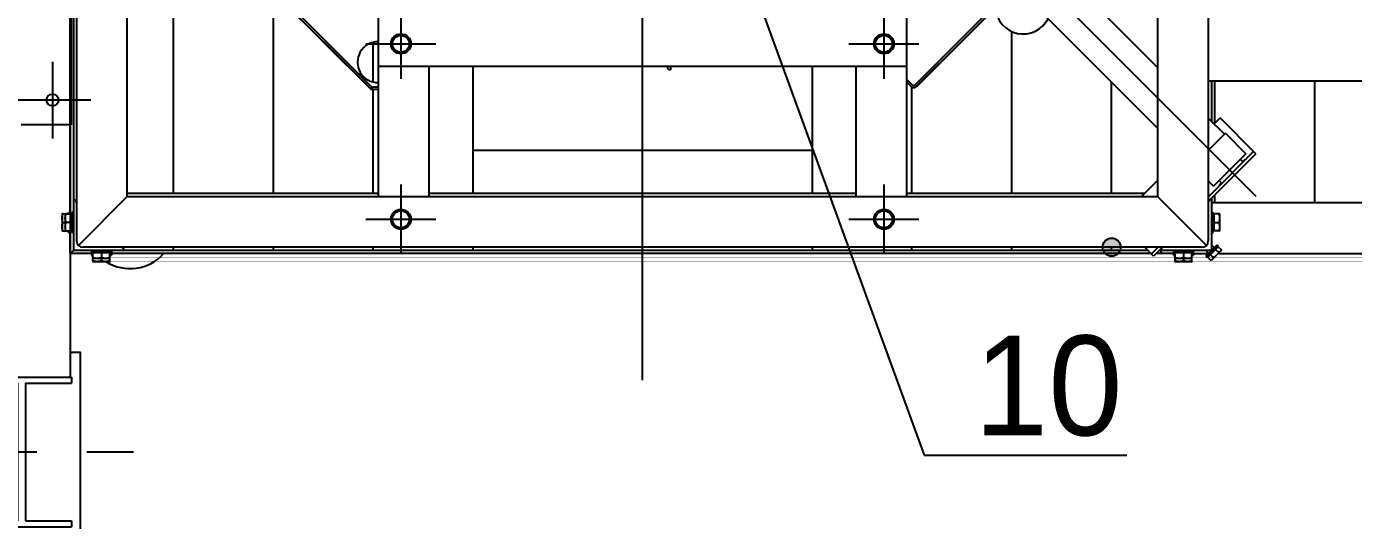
# Model space of a CAD drawing. Extents: x 0 to 21025, y 0 to 14850.
# Drawn here: x 12272 to 13602, y 4782 to 5277 of the extents above; entities that cross this region are included whole.
import ezdxf
from ezdxf import colors
from ezdxf.entities.mleader import LeaderData, LeaderLine
from ezdxf.math import Vec2, Vec3

# ---------------------------------------------------------------- set-up
doc = ezdxf.new("R2010")
doc.units = 0
doc.header["$LTSCALE"] = 200
doc.header["$MEASUREMENT"] = 0
doc.header["$PDMODE"] = 35
doc.header["$PDSIZE"] = 5
doc.linetypes.add('CENTER', pattern=[2, 1.25, -0.25, 0.25, -0.25])
doc.linetypes.add('DASHDOT', pattern=[1, 0.5, -0.25, 0, -0.25])
for name, color, linetype in [('CENTRO', 1, 'DASHDOT'), ('DIM', 1, 'Continuous'), ('FRL2', 2, 'Continuous'), ('M3', 3, 'Continuous'), ('M4', 4, 'Continuous'), ('MC1', 8, 'CENTER')]:
    doc.layers.add(name, color=color, linetype=linetype)
doc.styles.add('ROMANS', font='romans.shx')
doc.dimstyles.new('CEMI-1. 25', dxfattribs={"dimscale": 25, "dimtxt": 2.5, "dimasz": 2.5, "dimexe": 1, "dimexo": 1, "dimtad": 1, "dimdec": 0, "dimtxsty": 'ROMANS', "dimcen": 0, "dimclrd": 1, "dimclre": 1, "dimclrt": 3, "dimadec": 0, "dimazin": 2, "dimtfac": 1, "dimtdec": 0, "dimtmove": 0, "dimatfit": 3, "dimfxl": 1.25, "dimlwd": -1, "dimlwe": -1, "dimarcsym": 1})

# ---------------------------------------------------------------- blocks, each defined once
blk = doc.blocks.new('ghfgh')
at = {"layer": 'M3'}
for p, q in [((13190.9, -9902.6), (13190.9, -11023.6)), ((14324.6, -9902.6), (14324.6, -11023.6)), ((13241.7, -10979.1), (13241.7, -9947.1)), ((13493.1, -9947.1), (13493.1, -10979.1)), ((14022.5, -9947.1), (14022.5, -10979.1)), ((14273.8, -9947.1), (14273.8, -10979.1)), ((13184.6, -10996.6), (13184.6, -10020.3)), ((13187.8, -10022.5), (13187.8, -11033.1)), ((14099, -10674.9), (14273.8, -10849.7)), ((14068.6, -10705.3), (14273.8, -10910.5)), ((13484.8, -10870.3), (13352.3, -10737.7)), ((13352.8, -10738.6), (13485.8, -10871.6)), ((13486.2, -10868.8), (13353.7, -10736.3)), ((13287.8, -10742.9), (13287.8, -10975.9)), ((13387.8, -10773.6), (13387.8, -10975.9)), ((14130.7, -10767.4), (14031, -10867.2)), ((14132.1, -10768.9), (14032.4, -10868.6)), ((14033.3, -10868.1), (14132.3, -10769.1)), ((14127.8, -10975.9), (14127.8, -10813.8)), ((13487.8, -10824.7), (13487.8, -10864.3)), ((14022.5, -10848.9), (13493.1, -10848.9)), ((13543.9, -10848.9), (13543.9, -10979.1)), ((13587.8, -10848.9), (13587.8, -10975.9)), ((13782.6, -10849), (13782.6, -10848.9)), ((13785.8, -10852.1), (13785.6, -10852.1)), ((13785.8, -10848.9), (13785.8, -10852.1)), ((13927.8, -10848.9), (13927.8, -10933.1)), ((13971.7, -10848.9), (13971.7, -10979.1)), ((13485.8, -10871.6), (13493.1, -10871.6)), ((13493.1, -10869.4), (13487.6, -10869.4)), ((13487.6, -10871.4), (13493.1, -10871.4)), ((13487.8, -10871.6), (13487.8, -10975.9)), ((14022.5, -10861.5), (14028.1, -10867.2)), ((14022.5, -10864.3), (14026.7, -10868.6)), ((14027.8, -10975.9), (14027.8, -10869.3)), ((14227.8, -10975.9), (14227.8, -10864.5)), ((14324.6, -10863.1), (14724.6, -10863.1)), ((14327.8, -10863.1), (14327.8, -10903.7)), ((14330.9, -10863.1), (14330.9, -10905.9)), ((14430.9, -10863.1), (14430.9, -10985.5)), ((14324.6, -10900.5), (14340.8, -10916.7)), ((14330.5, -10906.4), (14336.5, -10900.4)), ((14372.4, -10936.3), (14336.5, -10900.4)), ((14341.9, -10915.7), (14324.6, -10932.9)), ((14341.9, -10915.7), (14362.4, -10936.2)), ((13927.8, -10933.1), (13587.8, -10933.1)), ((13927.8, -10933.1), (13927.8, -10975.9)), ((14370.1, -10934), (14324.6, -10979.6)), ((14372.4, -10936.3), (14324.6, -10984.1)), ((14362.4, -10936.2), (14329.8, -10968.7)), ((14356.7, -10941.8), (14359.5, -10944.7)), ((14257.7, -10979.1), (14273.8, -10963)), ((14324.6, -10963.5), (14329.8, -10968.7)), ((14335.5, -10963), (14338.3, -10965.9)), ((13241.7, -10979.1), (13192.8, -11028.1)), ((13241.7, -10975.9), (13493.1, -10975.9)), ((13241.7, -10979.1), (14273.8, -10979.1)), ((13543.9, -10975.9), (13971.7, -10975.9)), ((14022.5, -10975.9), (14260.9, -10975.9)), ((14322.7, -11028.1), (14273.8, -10979.1)), ((14330.9, -10977.7), (14330.9, -10985.5)), ((13187.8, -10982.3), (13187.9, -10982.3)), ((14327.8, -10982.3), (14327.6, -10982.3)), ((14327.8, -10980.9), (14327.8, -11033.1)), ((14623.8, -10985.5), (14327.8, -10985.5)), ((13176.5, -10996.6), (13176.5, -11013.6)), ((13177.3, -10996.6), (13179.7, -10996.6)), ((13177.3, -11005.1), (13179.7, -11005.1)), ((13179.7, -10996.6), (13179.7, -11013.6)), ((13180.4, -10996.6), (13185.5, -10996.6)), ((13185.5, -11005.1), (13180.4, -11005.1)), ((13182.9, -10996.6), (13182.9, -10995.1)), ((13182.9, -10995.1), (13184.6, -10995.1)), ((13185.5, -10996.6), (13185.5, -11013.6)), ((13186.1, -10997.4), (13185.5, -10997.4)), ((13186.1, -10995.1), (13186.1, -11015.1)), ((13187.8, -10995.1), (13186.1, -10995.1)), ((14327.8, -10995.1), (14329.5, -10995.1)), ((14329.5, -11015.1), (14329.5, -10995.1)), ((14329.5, -10997.4), (14330.1, -10997.4)), ((14335.1, -10996.6), (14330.1, -10996.6)), ((14330.1, -10996.6), (14330.1, -11013.6)), ((14330.1, -11005.1), (14335.1, -11005.1)), ((14335.9, -10996.6), (14335.9, -11013.6)), ((13177.3, -11013.6), (13179.7, -11013.6)), ((13180.4, -11013.6), (13185.5, -11013.6)), ((13182.9, -11015.1), (13182.9, -11013.6)), ((13182.9, -11015.1), (13184.6, -11015.1)), ((13184.6, -11036.3), (13184.6, -11013.6)), ((13186.1, -11012.8), (13185.5, -11012.8)), ((13187.8, -11015.1), (13186.1, -11015.1)), ((14327.8, -11015.1), (14329.5, -11015.1)), ((14329.5, -11012.8), (14330.1, -11012.8)), ((14335.1, -11013.6), (14330.1, -11013.6)), ((14318.2, -11029.9), (13197.3, -11029.9)), ((13287.8, -11029.9), (13287.8, -11033.1)), ((13387.8, -11029.9), (13387.8, -11033.1)), ((13487.8, -11029.9), (13487.8, -11033.1)), ((13587.8, -11029.9), (13587.8, -11033.1)), ((13927.8, -11029.9), (13927.8, -11033.1)), ((14027.8, -11033.1), (14027.8, -11029.9)), ((14127.8, -11033.1), (14127.8, -11029.9)), ((14227.8, -11033.1), (14227.8, -11029.9)), ((14269.9, -11038.8), (14261, -11029.9)), ((14274.3, -11029.9), (14267.6, -11036.6)), ((14278.8, -11029.9), (14269.9, -11038.8)), ((14322.2, -11038.8), (14333.5, -11027.5)), ((14323.3, -11040), (14334.6, -11028.6)), ((14334.7, -11029.4), (14324.1, -11040)), ((14327.8, -11027.4), (14330.7, -11030.3)), ((14335, -11035), (14332, -11032.1)), ((14332, -11032.1), (14335, -11035)), ((14333, -11030.3), (14333.4, -11030.7)), ((14333.5, -11027.5), (14334.6, -11028.6)), ((14334.7, -11029.4), (14337.6, -11032.3)), ((14334.7, -11029.4), (14337.6, -11032.3)), ((14337.6, -11033.1), (14337.6, -11032.3)), ((13184.7, -11036.1), (13184.6, -11036.3)), ((13207.4, -11036.3), (13184.6, -11036.3)), ((13184.7, -11036.1), (13187.8, -11033.1)), ((14264.1, -11033.1), (13187.8, -11033.1)), ((13205.9, -11033.1), (13205.9, -11034.8)), ((13205.9, -11034.8), (13225.9, -11034.8)), ((13205.9, -11036.3), (13205.9, -11038)), ((13205.9, -11038), (13207.4, -11038)), ((13224.4, -11035.4), (13207.4, -11035.4)), ((13207.4, -11040.4), (13207.4, -11035.4)), ((13207.4, -11043.6), (13207.4, -11041.2)), ((13224.4, -11041.2), (13207.4, -11041.2)), ((13224.4, -11044.4), (13207.4, -11044.4)), ((13208.2, -11034.8), (13208.2, -11035.4)), ((13215.9, -11035.4), (13215.9, -11040.4)), ((13215.9, -11043.6), (13215.9, -11041.2)), ((13223.6, -11034.8), (13223.6, -11035.4)), ((13224.4, -11040.4), (13224.4, -11035.4)), ((14267.3, -11036.3), (13224.4, -11036.3)), ((13224.4, -11038), (13225.9, -11038)), ((13224.4, -11043.6), (13224.4, -11041.2)), ((13225.9, -11033.1), (13225.9, -11034.8)), ((13225.9, -11036.3), (13225.9, -11038)), ((13238.6, -11033), (13238.6, -11033.1)), ((14291.3, -11036.3), (14272.4, -11036.3)), ((14327.8, -11033.1), (14275.6, -11033.1)), ((14277, -11033), (14277, -11036.3)), ((14289.8, -11033.1), (14289.8, -11034.8)), ((14289.8, -11034.8), (14309.8, -11034.8)), ((14289.8, -11036.3), (14289.8, -11038)), ((14289.8, -11038), (14291.3, -11038)), ((14308.3, -11035.4), (14291.3, -11035.4)), ((14291.3, -11040.4), (14291.3, -11035.4)), ((14291.3, -11043.6), (14291.3, -11041.2)), ((14308.3, -11041.2), (14291.3, -11041.2)), ((14308.3, -11044.4), (14291.3, -11044.4)), ((14292.1, -11034.8), (14292.1, -11035.4)), ((14299.8, -11035.4), (14299.8, -11040.4)), ((14299.8, -11041.2), (14299.8, -11043.6)), ((14307.5, -11034.8), (14307.5, -11035.4)), ((14308.3, -11040.4), (14308.3, -11035.4)), ((14308.3, -11036.3), (14324.7, -11036.3)), ((14308.3, -11038), (14309.8, -11038)), ((14308.3, -11043.6), (14308.3, -11041.2)), ((14309.8, -11033.1), (14309.8, -11034.8)), ((14309.8, -11036.3), (14309.8, -11038)), ((14322.1, -11033.1), (14325, -11036)), ((14322.2, -11038.8), (14323.3, -11040)), ((14327, -11042.9), (14324.1, -11040)), ((14324.1, -11040), (14327, -11042.9)), ((14324.9, -11038.3), (14325.4, -11038.8)), ((14329.7, -11040.3), (14326.7, -11037.4)), ((14326.7, -11037.4), (14329.6, -11040.3)), ((14327.8, -11042.9), (14327, -11042.9)), ((14337.6, -11033.1), (14327.8, -11042.9)), ((14329.6, -11040.3), (14329.7, -11040.3)), ((14334.5, -11036.3), (14674.6, -11036.3)), ((14335, -11035), (14335, -11035))]:
    blk.add_line(p, q, dxfattribs=at)
for centre, radius in [((13515.9, -10826.1), 10), ((13515.9, -10826.1), 8.5), ((13999.7, -10826.1), 10), ((13999.7, -10826.1), 8.5), ((13515.9, -11001.9), 10), ((13999.7, -11001.9), 10), ((13515.9, -11001.9), 8.5), ((13999.7, -11001.9), 8.5)]:
    blk.add_circle(centre, radius, dxfattribs=at)
for centre, radius, start, end in [((14139.2, -10788.1), 28.1, 184.4265, 332.8154), ((13492.8, -10844.5), 20.4, 89.2005, 270.7995), ((13785.6, -10849), 3.05, 180, 270), ((13487.6, -10867.4), 4, 225, 270), ((13487.6, -10867.4), 2, 225, 270), ((14029.6, -10865.8), 4, 225, 315), ((14029.6, -10865.8), 2, 225, 315), ((14029.7, -10864.5), 5, 292.311, 315), ((13187.9, -10985.3), 3.05, 0, 90), ((14327.6, -10985.3), 3.05, 90, 180), ((13197.3, -11023.6), 6.35, 180, 270), ((13235.5, -11033), 3.05, 0, 90), ((14280, -11033), 3.05, 90, 180), ((14318.2, -11023.6), 6.35, 270, 0), ((13244.6, -11006.3), 45, 237.8512, 318.1897)]:
    blk.add_arc(centre, radius, start, end, dxfattribs=at)
for points, weights in [([(13511, -10817.6), (13509.7, -10819.9), (13508.5, -10821.8)], [1, 1.0379548493, 1]), ([(13515.9, -10817.6), (13513.6, -10817.6), (13511, -10817.6)], [1, 1.03795484931, 1]), ([(13520.8, -10817.6), (13518.2, -10817.6), (13515.9, -10817.6)], [1, 1.03795484931, 1]), ([(13523.2, -10821.8), (13522.1, -10819.9), (13520.8, -10817.6)], [1, 1.0379548493, 1]), ([(13994.8, -10817.6), (13993.4, -10819.9), (13992.3, -10821.8)], [1, 1.0379548493, 1]), ([(13999.7, -10817.6), (13997.4, -10817.6), (13994.8, -10817.6)], [1, 1.03795484931, 1]), ([(14004.6, -10817.6), (14001.9, -10817.6), (13999.7, -10817.6)], [1, 1.03795484931, 1]), ([(14007, -10821.8), (14005.9, -10819.9), (14004.6, -10817.6)], [1, 1.0379548493, 1]), ([(13508.5, -10821.8), (13507.4, -10823.8), (13506.1, -10826.1)], [1, 1.0379548493, 1]), ([(13506.1, -10826.1), (13507.4, -10828.4), (13508.5, -10830.3)], [1, 1.0379548493, 1]), ([(13508.5, -10830.3), (13509.7, -10832.3), (13511, -10834.6)], [1, 1.0379548493, 1]), ([(13520.8, -10834.6), (13522.1, -10832.3), (13523.2, -10830.3)], [1, 1.0379548493, 1]), ([(13525.7, -10826.1), (13524.4, -10823.8), (13523.2, -10821.8)], [1, 1.0379548493, 1]), ([(13523.2, -10830.3), (13524.4, -10828.4), (13525.7, -10826.1)], [1, 1.0379548493, 1]), ([(13992.3, -10821.8), (13991.2, -10823.8), (13989.8, -10826.1)], [1, 1.0379548493, 1]), ([(13989.8, -10826.1), (13991.2, -10828.4), (13992.3, -10830.3)], [1, 1.0379548493, 1]), ([(13992.3, -10830.3), (13993.4, -10832.3), (13994.8, -10834.6)], [1, 1.0379548493, 1]), ([(14004.6, -10834.6), (14005.9, -10832.3), (14007, -10830.3)], [1, 1.0379548493, 1]), ([(14009.5, -10826.1), (14008.2, -10823.8), (14007, -10821.8)], [1, 1.0379548493, 1]), ([(14007, -10830.3), (14008.2, -10828.4), (14009.5, -10826.1)], [1, 1.0379548493, 1]), ([(13511, -10834.6), (13513.6, -10834.6), (13515.9, -10834.6)], [1, 1.0379548493, 1]), ([(13515.9, -10834.6), (13518.2, -10834.6), (13520.8, -10834.6)], [1, 1.0379548493, 1]), ([(13994.8, -10834.6), (13997.4, -10834.6), (13999.7, -10834.6)], [1, 1.0379548493, 1]), ([(13999.7, -10834.6), (14001.9, -10834.6), (14004.6, -10834.6)], [1, 1.0379548493, 1]), ([(13176.5, -11000.8), (13176.5, -10998.9), (13177.3, -10996.6)], [1, 1.0379548493, 1]), ([(13177.3, -10996.6), (13176.5, -10996.6), (13176.5, -10996.6)], [1, 1.0379548493, 1]), ([(13177.3, -11005.1), (13176.5, -11002.8), (13176.5, -11000.8)], [1, 1.0379548493, 1]), ([(13176.5, -11009.3), (13176.5, -11007.4), (13177.3, -11005.1)], [1, 1.0379548493, 1]), ([(13179.7, -11000.8), (13179.7, -10998.9), (13180.4, -10996.6)], [1, 1.0379548493, 1]), ([(13180.4, -10996.6), (13179.7, -10996.6), (13179.7, -10996.6)], [1, 1.03795484931, 1]), ([(13180.4, -11005.1), (13179.7, -11002.8), (13179.7, -11000.8)], [1, 1.0379548493, 1]), ([(13179.7, -11009.3), (13179.7, -11007.4), (13180.4, -11005.1)], [1, 1.0379548493, 1]), ([(13508.5, -10997.7), (13507.4, -10999.6), (13506.1, -11001.9)], [1, 1.0379548493, 1]), ([(13506.1, -11001.9), (13507.4, -11004.2), (13508.5, -11006.2)], [1, 1.0379548493, 1]), ([(13511, -10993.4), (13509.7, -10995.7), (13508.5, -10997.7)], [1, 1.0379548493, 1]), ([(13515.9, -10993.4), (13513.6, -10993.4), (13511, -10993.4)], [1, 1.03795484931, 1]), ([(13520.8, -10993.4), (13518.2, -10993.4), (13515.9, -10993.4)], [1, 1.03795484931, 1]), ([(13523.2, -10997.7), (13522.1, -10995.7), (13520.8, -10993.4)], [1, 1.0379548493, 1]), ([(13525.7, -11001.9), (13524.4, -10999.6), (13523.2, -10997.7)], [1, 1.0379548493, 1]), ([(13523.2, -11006.2), (13524.4, -11004.2), (13525.7, -11001.9)], [1, 1.0379548493, 1]), ([(13992.3, -10997.7), (13991.2, -10999.6), (13989.8, -11001.9)], [1, 1.0379548493, 1]), ([(13989.8, -11001.9), (13991.2, -11004.2), (13992.3, -11006.2)], [1, 1.0379548493, 1]), ([(13994.8, -10993.4), (13993.4, -10995.7), (13992.3, -10997.7)], [1, 1.0379548493, 1]), ([(13999.7, -10993.4), (13997.4, -10993.4), (13994.8, -10993.4)], [1, 1.03795484931, 1]), ([(14004.6, -10993.4), (14001.9, -10993.4), (13999.7, -10993.4)], [1, 1.03795484931, 1]), ([(14007, -10997.7), (14005.9, -10995.7), (14004.6, -10993.4)], [1, 1.0379548493, 1]), ([(14009.5, -11001.9), (14008.2, -10999.6), (14007, -10997.7)], [1, 1.0379548493, 1]), ([(14007, -11006.2), (14008.2, -11004.2), (14009.5, -11001.9)], [1, 1.0379548493, 1]), ([(14335.9, -10996.6), (14335.9, -10996.6), (14335.1, -10996.6)], [1, 1.0379548493, 1]), ([(14335.1, -10996.6), (14335.9, -10998.9), (14335.9, -11000.8)], [1, 1.0379548493, 1]), ([(14335.9, -11000.8), (14335.9, -11002.8), (14335.1, -11005.1)], [1, 1.0379548493, 1]), ([(14335.1, -11005.1), (14335.9, -11007.4), (14335.9, -11009.3)], [1, 1.0379548493, 1]), ([(13177.3, -11013.6), (13176.5, -11011.3), (13176.5, -11009.3)], [1, 1.0379548493, 1]), ([(13176.5, -11013.6), (13176.5, -11013.6), (13177.3, -11013.6)], [1, 1.03795484931, 1]), ([(13180.4, -11013.6), (13179.7, -11011.3), (13179.7, -11009.3)], [1, 1.0379548493, 1]), ([(13179.7, -11013.6), (13179.7, -11013.6), (13180.4, -11013.6)], [1, 1.0379548493, 1]), ([(13508.5, -11006.2), (13509.7, -11008.1), (13511, -11010.4)], [1, 1.0379548493, 1]), ([(13511, -11010.4), (13513.6, -11010.4), (13515.9, -11010.4)], [1, 1.0379548493, 1]), ([(13515.9, -11010.4), (13518.2, -11010.4), (13520.8, -11010.4)], [1, 1.0379548493, 1]), ([(13520.8, -11010.4), (13522.1, -11008.1), (13523.2, -11006.2)], [1, 1.0379548493, 1]), ([(13992.3, -11006.2), (13993.4, -11008.1), (13994.8, -11010.4)], [1, 1.0379548493, 1]), ([(13994.8, -11010.4), (13997.4, -11010.4), (13999.7, -11010.4)], [1, 1.0379548493, 1]), ([(13999.7, -11010.4), (14001.9, -11010.4), (14004.6, -11010.4)], [1, 1.0379548493, 1]), ([(14004.6, -11010.4), (14005.9, -11008.1), (14007, -11006.2)], [1, 1.0379548493, 1]), ([(14335.9, -11009.3), (14335.9, -11011.3), (14335.1, -11013.6)], [1, 1.0379548493, 1]), ([(14335.1, -11013.6), (14335.9, -11013.6), (14335.9, -11013.6)], [1, 1.03795484931, 1]), ([(14337.6, -11032.3), (14337.6, -11032.8), (14337.5, -11033.2)], [1, 1.00447465467, 1]), ([(13211.6, -11041.2), (13209.7, -11041.2), (13207.4, -11040.4)], [1, 1.0379548493, 1]), ([(13207.4, -11040.4), (13207.4, -11041.2), (13207.4, -11041.2)], [1, 1.03795484931, 1]), ([(13211.6, -11044.4), (13209.7, -11044.4), (13207.4, -11043.6)], [1, 1.0379548493, 1]), ([(13207.4, -11043.6), (13207.4, -11044.4), (13207.4, -11044.4)], [1, 1.0379548493, 1]), ([(13215.9, -11040.4), (13213.6, -11041.2), (13211.6, -11041.2)], [1, 1.0379548493, 1]), ([(13215.9, -11043.6), (13213.6, -11044.4), (13211.6, -11044.4)], [1, 1.0379548493, 1]), ([(13220.1, -11041.2), (13218.2, -11041.2), (13215.9, -11040.4)], [1, 1.0379548493, 1]), ([(13220.1, -11044.4), (13218.2, -11044.4), (13215.9, -11043.6)], [1, 1.0379548493, 1]), ([(13224.4, -11040.4), (13222.1, -11041.2), (13220.1, -11041.2)], [1, 1.0379548493, 1]), ([(13224.4, -11043.6), (13222.1, -11044.4), (13220.1, -11044.4)], [1, 1.0379548493, 1]), ([(13224.4, -11041.2), (13224.4, -11041.2), (13224.4, -11040.4)], [1, 1.0379548493, 1]), ([(13224.4, -11044.4), (13224.4, -11044.4), (13224.4, -11043.6)], [1, 1.03795484931, 1]), ([(14295.5, -11041.2), (14293.5, -11041.2), (14291.3, -11040.4)], [1, 1.0379548493, 1]), ([(14291.3, -11040.4), (14291.3, -11041.2), (14291.3, -11041.2)], [1, 1.03795484931, 1]), ([(14295.5, -11044.4), (14293.5, -11044.4), (14291.3, -11043.6)], [1, 1.0379548493, 1]), ([(14291.3, -11043.6), (14291.3, -11044.4), (14291.3, -11044.4)], [1, 1.03795484931, 1]), ([(14299.8, -11040.4), (14297.5, -11041.2), (14295.5, -11041.2)], [1, 1.0379548493, 1]), ([(14299.8, -11043.6), (14297.5, -11044.4), (14295.5, -11044.4)], [1, 1.0379548493, 1]), ([(14304, -11041.2), (14302, -11041.2), (14299.8, -11040.4)], [1, 1.0379548493, 1]), ([(14304, -11044.4), (14302, -11044.4), (14299.8, -11043.6)], [1, 1.0379548493, 1]), ([(14308.3, -11040.4), (14306, -11041.2), (14304, -11041.2)], [1, 1.0379548493, 1]), ([(14308.3, -11043.6), (14306, -11044.4), (14304, -11044.4)], [1, 1.0379548493, 1]), ([(14308.3, -11041.2), (14308.3, -11041.2), (14308.3, -11040.4)], [1, 1.0379548493, 1]), ([(14308.3, -11044.4), (14308.3, -11044.4), (14308.3, -11043.6)], [1, 1.0379548493, 1]), ([(14327.9, -11042.9), (14327.5, -11042.9), (14327, -11042.9)], [1, 1.00447465467, 1]), ([(14329.6, -11040.3), (14329.6, -11040.8), (14329.6, -11041.2)], [1, 1.00447465467, 1]), ([(14331, -11039.7), (14330.4, -11040), (14329.7, -11040.3)], [1, 1.00447465467, 1]), ([(14335, -11035), (14334.7, -11035.7), (14334.4, -11036.4)], [1, 1.00447465467, 1]), ([(14335.9, -11034.9), (14335.5, -11035), (14335, -11035)], [1, 1.00447465467, 1])]:
    blk.add_rational_spline(points, weights, degree=2, dxfattribs=at)
for points, knots in [([(14359.2, -10944.3), (14359.4, -10944), (14359.6, -10943.8), (14359.8, -10943.5), (14360.2, -10943.2), (14360.6, -10942.8), (14361.4, -10942.2), (14361.8, -10942), (14362.4, -10941.6), (14362.7, -10941.5), (14362.9, -10941.3), (14362.9, -10941.3), (14362.9, -10941.3)], [-0.098383, -0.098383, -0.098383, -0.098383, 0, 0, 0, 0.1543099, 0.1543099, 0.3086197, 0.3086197, 0.4592722, 0.4592722, 0.4769061, 0.4769061, 0.4769061, 0.4769061]), ([(14334.9, -10969.2), (14335, -10969.2), (14335, -10969.2), (14335.1, -10969), (14335.3, -10968.8), (14335.7, -10968.2), (14335.9, -10967.8), (14336.5, -10966.9), (14336.8, -10966.5), (14337.2, -10966.2), (14337.4, -10965.9), (14337.7, -10965.7), (14337.9, -10965.5)], [-0.4769061, -0.4769061, -0.4769061, -0.4769061, -0.4592722, -0.4592722, -0.3086197, -0.3086197, -0.1543099, -0.1543099, 0, 0, 0, 0.0984534, 0.0984534, 0.0984534, 0.0984534])]:
    blk.add_open_spline(points, degree=3, knots=knots, dxfattribs=at)
at = {"layer": 'MC1', "ltscale": 10}
blk.add_line((13757.8, -11163.1), (13757.8, -9763.1), dxfattribs=at)
at = {"layer": 'MC1', "ltscale": 5}
blk.add_line((13937.4, -10543.7), (14372.4, -10978.7), dxfattribs=at)
at = {"layer": 'MC1', "ltscale": 2.5}
for p, q in [((13515.9, -10791.1), (13515.9, -10861.1)), ((13999.7, -10791.1), (13999.7, -10861.1)), ((13480.9, -10826.1), (13550.9, -10826.1)), ((13964.7, -10826.1), (14034.7, -10826.1)), ((13515.9, -10966.9), (13515.9, -11036.9)), ((13999.7, -10966.9), (13999.7, -11036.9)), ((13480.9, -11001.9), (13550.9, -11001.9)), ((13964.7, -11001.9), (14034.7, -11001.9))]:
    blk.add_line(p, q, dxfattribs=at)
blk = doc.blocks.new('gfdgd')
at = {"layer": 'CENTRO'}
for p, q in [((-1558.5, -22844.2), (-1558.5, -22920.9)), ((-1520.2, -22882.5), (-1596.9, -22882.5))]:
    blk.add_line(p, q, dxfattribs=at)
at = {"layer": 'M3'}
for p, q in [((-1540, -22302.5), (-1540, -22907.5)), ((-1540, -22907.5), (-1590, -22907.5))]:
    blk.add_line(p, q, dxfattribs=at)
blk.add_circle((-1558.5, -22882.5), 6, dxfattribs=at)
blk = doc.blocks.new('i100x150')
at = {"layer": 'M3'}
for p, q in [((11792.8, -21520.1), (11892.8, -21520.1)), ((11792.8, -21520.1), (11792.8, -21526.1)), ((11792.8, -21526.1), (11838.8, -21526.1)), ((11838.8, -21526.1), (11838.8, -21664.1)), ((11846.8, -21526.1), (11892.8, -21526.1)), ((11846.8, -21526.1), (11846.8, -21664.1)), ((11892.8, -21520.1), (11892.8, -21526.1)), ((11792.8, -21664.1), (11838.8, -21664.1)), ((11792.8, -21670.1), (11792.8, -21664.1)), ((11846.8, -21664.1), (11892.8, -21664.1)), ((11892.8, -21664.1), (11892.8, -21670.1)), ((11792.8, -21670.1), (11892.8, -21670.1))]:
    blk.add_line(p, q, dxfattribs=at)
blk = doc.blocks.new('baseg')
at = {"layer": 'M4'}
blk.add_line((-43715.2, -27276.3), (-43715.2, -28386.3), dxfattribs=at)
blk.add_lwpolyline([(-43715.2, -28361.3), (-43705.2, -28361.3), (-43705.2, -28551.3), (-43835.2, -28551.3), (-43835.2, -28511.3)], dxfattribs=at)
at = {"layer": 'MC1'}
blk.add_line((-45998.5, -28461.3), (-43651.8, -28461.3), dxfattribs=at)
at = {"layer": 'M4'}
blk.add_blockref('i100x150', (-55606.7, -6866.2), dxfattribs=at)
blk = doc.blocks.new('jk')
at = {"layer": 'DIM'}
blk.add_blockref('baseg', (-2869.9, 2237.3), dxfattribs=at)
blk = doc.blocks.new('*D70')
at = {"layer": 'Defpoints', "color": 0, "transparency": 16777216}
for p in [(14656.1, 5222.3), (9225.7, 3865.5), (14656.1, 2728.8)]:
    blk.add_point(p, dxfattribs=at)
at = {"layer": 'DIM', "color": 1, "transparency": 16777216}
for p, q in [((14656.1, 5197.3), (14656.1, 2703.8)), ((9225.7, 3840.5), (9225.7, 2703.8)), ((9288.2, 2728.8), (14593.6, 2728.8))]:
    blk.add_line(p, q, dxfattribs=at)
for points in [[(9288.2, 2739.3), (9288.2, 2718.4), (9225.7, 2728.8)], [(14593.6, 2739.3), (14593.6, 2718.4), (14656.1, 2728.8)]]:
    blk.add_solid(points, dxfattribs=at)
at = {"layer": 'DIM', "color": 3, "transparency": 16777216, "insert": (11940.9, 2775.7), "char_height": 62.5, "attachment_point": 5, "style": 'ROMANS'}
blk.add_mtext('5430', dxfattribs=at)

msp = doc.modelspace()

# ---------------------------------------------------------------- hatches: boundary and pattern name
h = msp.add_hatch(color=0)
h.dxf.hatch_style = 1
h.paths.add_polyline_path([(13359.3, 5064.6), (13359.3, 5055.5), (13368.4, 5055.5, 0.414214)], flags=17)
h.paths.add_polyline_path([(13359.3, 5064.6, 0.414214), (13350.1, 5055.5, 1), (13368.4, 5055.5), (13359.3, 5055.5)])

# ---------------------------------------------------------------- linework, layer by layer
msp.add_circle((13359.3, 5055.5), 9.12)

# ---------------------------------------------------------------- block references
at = {"layer": 'DIM'}
for name, p in [('jk', (58901.1, 31074.4)), ('ghfgh', (-868.5, 16085.4)), ('gfdgd', (13856.9, 28085.5))]:
    msp.add_blockref(name, p, dxfattribs=at)

# ---------------------------------------------------------------- dimensions: what is measured, and where the dimension line sits
dim = msp.add_linear_dim(base=(14656.1, 2728.8), p1=(9225.7, 3865.5), p2=(14656.1, 5222.3), dimstyle='CEMI-1. 25', dxfattribs=at)
dim.commit()
dim.dimension.update_dxf_attribs({"geometry": '*D70', "text_midpoint": (11940.9, 2775.7)})

# ---------------------------------------------------------------- leaders
at = {"layer": 'FRL2'}
ml = msp.add_multileader_mtext('Standard', dxfattribs=at)
ml.set_content('10', color=3)
ml.set_leader_properties(color=1)
ml.build(insert=Vec2(0, 0))
ml.multileader.update_dxf_attribs({"text_left_attachment_type": 6, "text_right_attachment_type": 6, "dogleg_length": 50, "arrow_head_size": 100})
ctx = ml.context
ctx.base_point, ctx.char_height, ctx.arrow_head_size, ctx.landing_gap_size, ctx.plane_origin = Vec3(13221.4, 4847), 100, 100, 0.09, Vec3(12889.3, 5622.3)
ctx.left_attachment, ctx.right_attachment = 6, 6
notes = []
notes.append((ctx, [(0, (1, 1, 0), (13171.4, 4847), (1, 0), 50, [(0, [(12889.3, 5622.3)], 0, [])])]))
ctx.mtext.insert, ctx.mtext.flow_direction = Vec3(13221.5, 4967), 5
for ctx, leaders in notes:
    for number, flags, end, landing, length, lines in leaders:
        leader = LeaderData()
        leader.index, (leader.has_last_leader_line, leader.has_dogleg_vector, leader.attachment_direction) = number, flags
        leader.last_leader_point, leader.dogleg_vector, leader.dogleg_length = Vec3(end), Vec3(landing), length
        for number, points, colour, breaks in lines:
            line = LeaderLine()
            line.index, line.vertices, line.color, line.breaks = number, Vec3.list(points), colors.encode_raw_color(colour), breaks
            leader.lines.append(line)
        ctx.leaders.append(leader)

doc.saveas('drawing.dxf')
